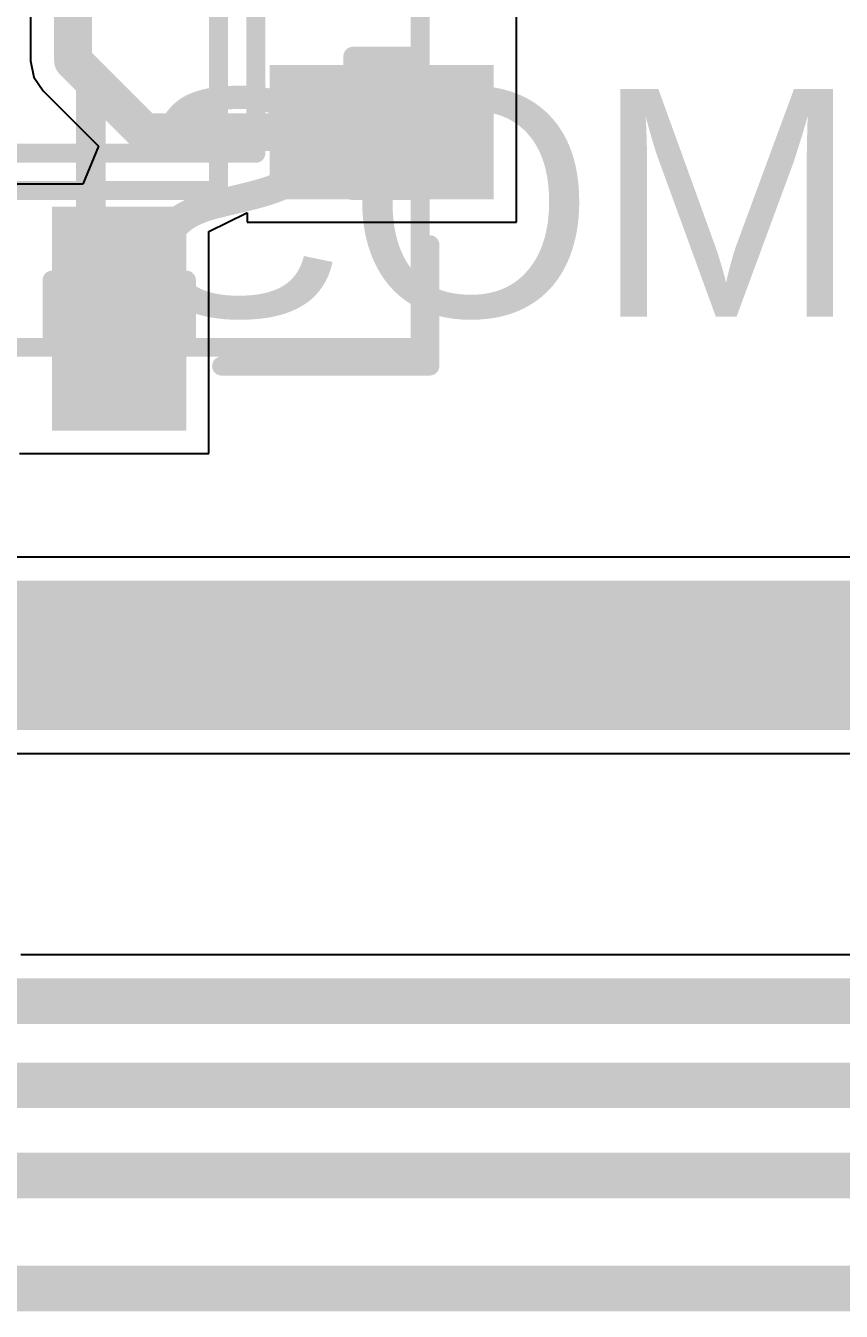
# Model space of a CAD drawing. Header units: millimetres. Extents: x -16 to 330, y -45 to 150.
# Drawn here: x 51.21 to 56.68, y 50.85 to 59.46 of the extents above; entities that cross this region are included whole.
import ezdxf

# ---------------------------------------------------------------- set-up
doc = ezdxf.new("R2010")
doc.units = ezdxf.units.MM
for name, color, linetype in [('BottomLayer', 5, 'Continuous'), ('BottomOverlay', 54, 'Continuous'), ('Mechanical13', 56, 'Continuous'), ('TopLayer', 1, 'Continuous'), ('TopOverlay', 2, 'Continuous'), ('TopPaste', 8, 'Continuous'), ('TopSolder', 216, 'Continuous')]:
    doc.layers.add(name, color=color, linetype=linetype)
doc.styles.add('Arial', font='arial.ttf', dxfattribs={"height": 0.2})

# ---------------------------------------------------------------- blocks, each defined once
blk = doc.blocks.new('41_SMD_M______58')
at = {"layer": 'TopLayer'}
for points in [[(8.00000051, -7.179999609999999), (9.500000049999999, -7.179999609999999), (9.500000049999999, -8.080000349999999), (8.00000051, -8.080000349999999)], [(6.54000089, -9.62999979), (6.54000089, -8.13000025), (7.44000163, -8.13000025), (7.44000163, -9.62999979)]]:
    blk.add_hatch(color=1, dxfattribs=at).paths.add_polyline_path(points)
at = {"layer": 'TopPaste'}
for points in [[(8.00000051, -7.179999609999999), (9.500000049999999, -7.179999609999999), (9.500000049999999, -8.080000349999999), (8.00000051, -8.080000349999999)], [(6.54000089, -9.62999979), (6.54000089, -8.13000025), (7.44000163, -8.13000025), (7.44000163, -9.62999979)]]:
    blk.add_hatch(color=8, dxfattribs=at).paths.add_polyline_path(points)
at = {"layer": 'TopSolder'}
for points in [[(8.00000051, -7.179999609999999), (9.500000049999999, -7.179999609999999), (9.500000049999999, -8.080000349999999), (8.00000051, -8.080000349999999)], [(6.54000089, -9.62999979), (6.54000089, -8.13000025), (7.44000163, -8.13000025), (7.44000163, -9.62999979)]]:
    blk.add_hatch(color=216, dxfattribs=at).paths.add_polyline_path(points)
at = {"layer": 'TopOverlay', "const_width": 0.127}
for points in [[(9.0718005, -9.19680152), (9.0718005, -8.38400152)], [(7.67679948, -9.19680152), (9.0718005, -9.19680152)]]:
    blk.add_lwpolyline(points, dxfattribs=at)
at = {"layer": 'TopOverlay', "const_width": 0.0635}
for points in [[(9.0400505, -8.38400152, 1), (9.103550499999999, -8.38400152, 1)], [(7.645049479999999, -9.19680152, 1), (7.708549479999999, -9.19680152, 1)], [(9.0400505, -9.19680152, 1), (9.103550499999999, -9.19680152, 1)], [(9.0400505, -9.19680152, 1), (9.103550499999999, -9.19680152, 1)]]:
    blk.add_lwpolyline(points, format="xyb", close=True, dxfattribs=at)

msp = doc.modelspace()

# ---------------------------------------------------------------- linework, layer by layer
at = {"layer": 'BottomLayer'}
msp.add_line((61.1349806, 53.23883179999999), (51.18229794, 53.23883179999999), dxfattribs=at)
at = {"layer": 'BottomLayer', "const_width": 0.3048}
for points in [[(45.3191372, 52.92806026), (61.26370525999999, 52.92806026)], [(44.84755318, 52.3645765), (61.47638454, 52.3645765)], [(44.52030212, 51.76040955999999), (61.67454264, 51.76040955999999)], [(43.09930165999999, 51.00321015999999), (67.80393602, 51.00321015999999)]]:
    msp.add_lwpolyline(points, dxfattribs=at)
at = {"layer": 'Mechanical13', "const_width": 0.127}
for points in [[(52.50623737999999, 58.60880835999999), (52.50623737999999, 75.70880971999999)], [(52.75623687999999, 58.60880835999999), (52.75623687999999, 75.70880971999999)], [(53.85623722, 59.25885024), (53.85623722, 59.62876822)], [(53.40623812, 59.2588096), (53.85623722, 59.2588096)], [(53.40623812, 58.35880886), (53.40623812, 59.2588096)], [(53.85623722, 59.08380867999999), (53.85623722, 59.2588096)], [(37.2062375, 58.60880835999999), (52.50623737999999, 58.60880835999999)], [(52.50623737999999, 58.60880835999999), (52.75623687999999, 58.60880835999999)], [(52.50623737999999, 58.35880886), (52.50623737999999, 58.60880835999999)], [(53.85623722, 58.35880886), (53.85623722, 58.53380978)], [(37.2062375, 58.35880886), (52.50623737999999, 58.35880886)], [(53.40623812, 58.35880886), (53.85623722, 58.35880886)], [(53.85623722, 57.30880841999999), (53.85623722, 58.35876821999999)], [(51.39123834, 57.75881005999999), (52.29123653999999, 57.75881005999999)], [(51.39123834, 57.30880841999999), (51.39123834, 57.75881005999999)], [(52.29123653999999, 57.30880841999999), (52.29123653999999, 57.75881005999999)], [(51.02586441999999, 57.30880841999999), (51.38730134, 57.30880841999999)], [(51.39123834, 57.30880841999999), (51.56623671999999, 57.30880841999999)], [(52.11623815999999, 57.30880841999999), (53.85623722, 57.30880841999999)]]:
    msp.add_lwpolyline(points, dxfattribs=at)
at = {"layer": 'Mechanical13', "const_width": 0.0635}
for points in [[(53.37448812, 59.2588096, 1), (53.43798812, 59.2588096, 1)], [(53.37448812, 59.2588096, 1), (53.43798812, 59.2588096, 1)], [(53.82448721999999, 59.25885024, 1), (53.88798721999999, 59.25885024, 1)], [(53.82448721999999, 59.2588096, 1), (53.88798721999999, 59.2588096, 1)], [(53.82448721999999, 59.2588096, 1), (53.88798721999999, 59.2588096, 1)], [(53.82448721999999, 59.10380864, 1), (53.88798721999999, 59.10380864, 1)], [(53.82448721999999, 59.08380867999999, 1), (53.88798721999999, 59.08380867999999, 1)], [(53.82448721999999, 59.08380867999999, 1), (53.88798721999999, 59.08380867999999, 1)], [(52.47448738, 58.60880835999999, 1), (52.53798738, 58.60880835999999, 1)], [(52.47448738, 58.60880835999999, 1), (52.53798738, 58.60880835999999, 1)], [(52.47448738, 58.60880835999999, 1), (52.53798738, 58.60880835999999, 1)], [(52.47448738, 58.60880835999999, 1), (52.53798738, 58.60880835999999, 1)], [(52.72448688, 58.60880835999999, 1), (52.78798688, 58.60880835999999, 1)], [(52.72448688, 58.60880835999999, 1), (52.78798688, 58.60880835999999, 1)], [(53.82448721999999, 58.53380978, 1), (53.88798721999999, 58.53380978, 1)], [(53.82448721999999, 58.53380724, 1), (53.88798721999999, 58.53380724, 1)], [(53.82448721999999, 58.51380728, 1), (53.88798721999999, 58.51380728, 1)], [(52.47448738, 58.35880886, 1), (52.53798738, 58.35880886, 1)], [(52.47448738, 58.35880886, 1), (52.53798738, 58.35880886, 1)], [(53.37448812, 58.35880886, 1), (53.43798812, 58.35880886, 1)], [(53.37448812, 58.35880886, 1), (53.43798812, 58.35880886, 1)], [(53.82448721999999, 58.35880886, 1), (53.88798721999999, 58.35880886, 1)], [(53.82448721999999, 58.35880886, 1), (53.88798721999999, 58.35880886, 1)], [(53.82448721999999, 58.35876821999999, 1), (53.88798721999999, 58.35876821999999, 1)], [(51.35948833999999, 57.75881005999999, 1), (51.42298833999999, 57.75881005999999, 1)], [(51.35948833999999, 57.75881005999999, 1), (51.42298833999999, 57.75881005999999, 1)], [(52.25948654, 57.75881005999999, 1), (52.32298654, 57.75881005999999, 1)], [(52.25948654, 57.75881005999999, 1), (52.32298654, 57.75881005999999, 1)], [(51.35555134, 57.30880841999999, 1), (51.41905134, 57.30880841999999, 1)], [(51.35948833999999, 57.30880841999999, 1), (51.42298833999999, 57.30880841999999, 1)], [(51.35948833999999, 57.30880841999999, 1), (51.42298833999999, 57.30880841999999, 1)], [(51.51448676, 57.30880841999999, 1), (51.57798675999999, 57.30880841999999, 1)], [(51.53448672, 57.30880841999999, 1), (51.59798672, 57.30880841999999, 1)], [(51.53448672, 57.30880841999999, 1), (51.59798672, 57.30880841999999, 1)], [(52.08448815999999, 57.30880841999999, 1), (52.14798816, 57.30880841999999, 1)], [(52.08448815999999, 57.30880841999999, 1), (52.14798816, 57.30880841999999, 1)], [(52.10448811999999, 57.30880841999999, 1), (52.16798811999999, 57.30880841999999, 1)], [(52.25948654, 57.30880841999999, 1), (52.32298654, 57.30880841999999, 1)], [(53.82448721999999, 57.30880841999999, 1), (53.88798721999999, 57.30880841999999, 1)], [(53.82448721999999, 57.30880841999999, 1), (53.88798721999999, 57.30880841999999, 1)]]:
    msp.add_lwpolyline(points, format="xyb", close=True, dxfattribs=at)
at = {"layer": 'Mechanical13', "const_width": 0.127}
for points in [[(53.85623722, 58.51380728, -1.000000000000015), (53.85623722, 59.10380864)], [(53.85623722, 58.53380724, -1.000000000000035), (53.85623722, 59.08380867999999)], [(51.54623675999999, 57.30880841999999, -1.000000000000053), (52.13623812, 57.30880841999999)], [(51.56623671999999, 57.30880841999999, -0.9999999999999999), (52.11623815999999, 57.30880841999999)]]:
    msp.add_lwpolyline(points, format="xyb", dxfattribs=at)
at = {"layer": 'TopLayer'}
for p, q in [((51.2475734, 63.9643501), (51.2475734, 59.22875886)), ((54.50240052, 59.35239844), (54.50239797999999, 59.55551969999999)), ((54.50239797999999, 59.1635977), (54.50240052, 59.35239844)), ((51.2475734, 59.22875886), (51.24757086, 59.22874615999999)), ((51.24757086, 59.22874615999999), (51.26925738, 59.11972935999999)), ((51.26925738, 59.11972935999999), (51.33100985999999, 59.02730892)), ((54.50239797999999, 58.14760024), (54.50239797999999, 59.1635977)), ((51.33100985999999, 59.02730892), (51.70192097999999, 58.65639779999999)), ((51.70192097999999, 58.65639779999999), (51.59671164, 58.4023978)), ((51.59671164, 58.4023978), (51.07653741999999, 58.40240034)), ((52.44239955999999, 58.08429328), (52.69640209999999, 58.21007915999999)), ((52.69640209999999, 58.21007915999999), (52.69760098, 58.20916476)), ((52.69760098, 58.20916476), (52.69760098, 58.14760024)), ((52.69760098, 58.14760024), (54.50239797999999, 58.14760024)), ((52.44239955999999, 56.5976008), (52.44239955999999, 58.08429328)), ((51.17239956, 56.59759826), (51.4264021, 56.5976008)), ((51.4264021, 56.5976008), (52.44239955999999, 56.5976008)), ((58.58874998, 55.90303779999999), (45.4269094, 55.90303779999999)), ((45.69947172, 54.58698252), (58.58874998, 54.58698252))]:
    msp.add_line(p, q, dxfattribs=at)
for points, const_width in [([(51.5324471, 59.22874615999999), (51.5324471, 64.08235087999999)], 0.254), ([(51.5324471, 59.22874615999999), (52.01119392, 58.74999934)], 0.254), ([(52.01119392, 58.74999934), (53.59999948, 58.74999934)], 0.254), ([(45.4269094, 55.24501016), (60.0963873, 55.24501016)], 1.00000054)]:
    msp.add_lwpolyline(points, dxfattribs=dict(at, const_width=const_width))
at = {"layer": 'TopLayer', "const_width": 0.127}
for points in [[(51.4689471, 59.22874615999999, 1), (51.5959471, 59.22874615999999, 1)], [(51.4689471, 59.22874615999999, 1), (51.5959471, 59.22874615999999, 1)], [(51.94769391999999, 58.74999934, 1), (52.07469391999999, 58.74999934, 1)], [(51.94769391999999, 58.74999934, 1), (52.07469391999999, 58.74999934, 1)], [(53.53649948, 58.74999934, 1), (53.66349948, 58.74999934, 1)]]:
    msp.add_lwpolyline(points, format="xyb", close=True, dxfattribs=at)

# ---------------------------------------------------------------- block references
msp.add_blockref('41_SMD_M______58', (44.8499992, 66.37999932))

# ---------------------------------------------------------------- texts
at = {"layer": 'BottomOverlay', "style": 'Arial', "text_generation_flag": 2}
msp.add_text('MOSI', height=1.524, rotation=360, dxfattribs=at).set_placement((56.79635072, 57.51490656))

doc.saveas('drawing.dxf')
